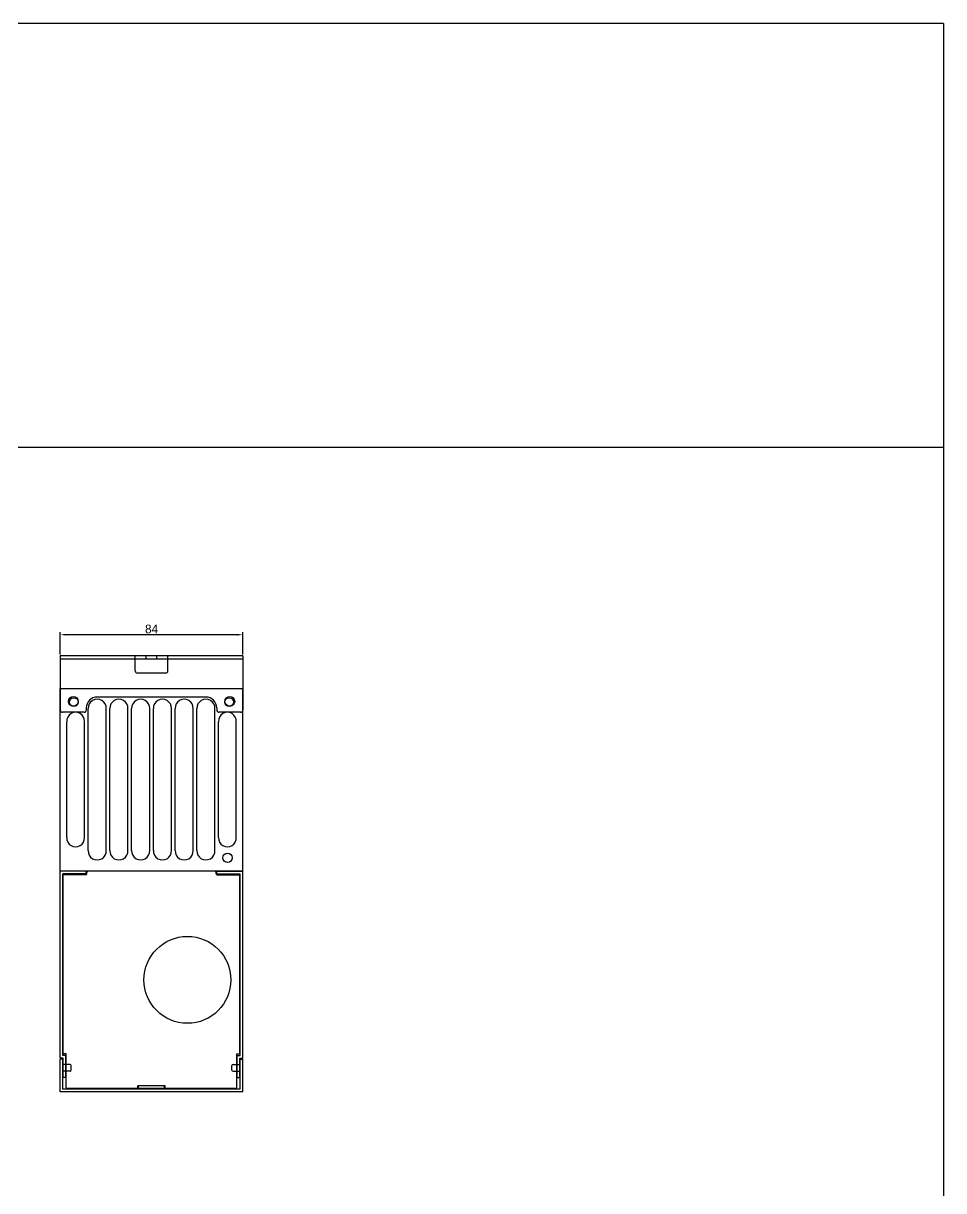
# Model space of a CAD drawing. Header units: millimetres. Extents: x 9994 to 11729, y -2993 to -1712.
# Drawn here: x 11305 to 11729, y -2249 to -1712 of the extents above; entities that cross this region are included whole.
import ezdxf

# ---------------------------------------------------------------- set-up
doc = ezdxf.new("R2010")
doc.units = ezdxf.units.MM
for name, color, linetype in [('CASE', 7, 'Continuous'), ('CASE BRACKET', 7, 'Continuous'), ('CASE COVER', 7, 'Continuous'), ('방열판', 7, 'Continuous')]:
    doc.layers.add(name, color=color, linetype=linetype)
doc.dimstyles.get("Standard").update_dxf_attribs({"dimtxt": 4, "dimasz": 2, "dimexe": 0.4, "dimexo": 0.9, "dimgap": 0.9, "dimtad": 1, "dimdsep": 46, "dimtxsty": 'Standard', "dimcen": 0.09, "dimclrd": 6, "dimclre": 6, "dimclrt": 4, "dimadec": 0, "dimazin": 2, "dimtfac": 1, "dimtofl": 0, "dimtmove": 0, "dimatfit": 3, "dimfxl": 1, "dimtolj": 1, "dimtzin": 0, "dimarcsym": 0})

# ---------------------------------------------------------------- blocks, each defined once
blk = doc.blocks.new('*D619')
at = {"color": 6, "lineweight": -2, "transparency": 16777216}
for p, q in [((11322.32, -2002.39), (11322.32, -1992.08)), ((11403.82, -1993.33), (11324.82, -1993.33)), ((11406.32, -2002.39), (11406.32, -1992.08))]:
    blk.add_line(p, q, dxfattribs=at)
at = {"color": 6, "transparency": 16777216}
for points in [[(11324.82, -1992.91), (11324.82, -1993.74), (11322.32, -1993.33)], [(11403.82, -1992.91), (11403.82, -1993.74), (11406.32, -1993.33)]]:
    blk.add_solid(points, dxfattribs=at)
at = {"layer": 'Defpoints', "color": 0, "transparency": 16777216}
for p in [(11322.32, -1993.33), (11322.32, -2003.01), (11406.32, -2003.01)]:
    blk.add_point(p, dxfattribs=at)
at = {"color": 1, "transparency": 16777216, "insert": (11364.32, -1990.7), "char_height": 4, "attachment_point": 5}
blk.add_mtext('84', dxfattribs=at)

msp = doc.modelspace()

# ---------------------------------------------------------------- linework, layer by layer
for p, q in [((11728.716, -1711.875), (9994.37, -1711.875)), ((11728.716, -1711.875), (11728.716, -2993.143)), ((11728.716, -1907.151), (9994.37, -1907.151))]:
    msp.add_line(p, q)
at = {"layer": 'CASE'}
for p, q in [((11334.321, -2102.213), (11322.321, -2102.213)), ((11322.321, -2188.213), (11322.321, -2102.213)), ((11334.321, -2103.413), (11323.521, -2103.413)), ((11323.521, -2187.013), (11323.521, -2103.413)), ((11334.121, -2103.913), (11323.721, -2103.913)), ((11323.721, -2186.213), (11323.721, -2103.913)), ((11334.321, -2103.413), (11334.321, -2102.213)), ((11334.621, -2103.413), (11334.621, -2102.713)), ((11393.521, -2102.213), (11335.121, -2102.213)), ((11394.021, -2103.413), (11394.021, -2102.713)), ((11394.321, -2102.213), (11406.321, -2102.213)), ((11394.321, -2103.413), (11394.321, -2102.213)), ((11394.321, -2103.413), (11405.121, -2103.413)), ((11394.521, -2103.913), (11404.921, -2103.913)), ((11404.921, -2186.213), (11404.921, -2103.913)), ((11405.121, -2187.013), (11405.121, -2103.413)), ((11406.321, -2188.213), (11406.321, -2102.213)), ((11324.921, -2187.013), (11323.521, -2187.013)), ((11325.121, -2186.213), (11323.721, -2186.213)), ((11324.921, -2197.213), (11324.921, -2187.013)), ((11325.121, -2201.713), (11325.121, -2186.213)), ((11403.521, -2201.713), (11403.521, -2186.213)), ((11403.521, -2186.213), (11404.921, -2186.213)), ((11403.721, -2197.213), (11403.721, -2187.013)), ((11403.721, -2187.013), (11405.121, -2187.013)), ((11323.721, -2188.213), (11322.321, -2188.213)), ((11323.721, -2197.213), (11323.721, -2188.213)), ((11404.921, -2197.213), (11404.921, -2188.213)), ((11404.921, -2188.213), (11406.321, -2188.213)), ((11324.921, -2197.213), (11323.721, -2197.213)), ((11403.721, -2197.213), (11404.921, -2197.213)), ((11358.021, -2202.213), (11325.621, -2202.213)), ((11370.621, -2201.013), (11358.021, -2201.013)), ((11358.021, -2202.213), (11358.021, -2201.013)), ((11358.321, -2202.213), (11358.321, -2201.013)), ((11370.321, -2202.213), (11358.321, -2202.213)), ((11370.321, -2202.213), (11370.321, -2201.013)), ((11370.621, -2202.213), (11370.621, -2201.013)), ((11403.021, -2202.213), (11370.621, -2202.213))]:
    msp.add_line(p, q, dxfattribs=at)
msp.add_circle((11380.821, -2152.213), 20, dxfattribs=at)
for centre, start, end in [((11334.121, -2103.413), 270, 0), ((11335.121, -2102.713), 90, 180), ((11393.521, -2102.713), 0, 90), ((11394.521, -2103.413), 180, 270), ((11325.621, -2201.713), 180, 270), ((11403.021, -2201.713), 270, 0)]:
    msp.add_arc(centre, 0.5, start, end, dxfattribs=at)
at = {"layer": 'CASE BRACKET', "color": 2}
for p, q in [((11406.321, -2003.013), (11322.321, -2003.013)), ((11322.321, -2003.013), (11322.321, -2028.014)), ((11356.821, -2004.613), (11356.821, -2003.013)), ((11361.821, -2004.613), (11361.821, -2003.013)), ((11366.821, -2004.613), (11366.821, -2003.013)), ((11371.821, -2004.613), (11371.821, -2003.013)), ((11406.321, -2003.013), (11406.321, -2028.014)), ((11406.321, -2004.613), (11322.321, -2004.613)), ((11356.821, -2010.013), (11356.821, -2004.613)), ((11371.821, -2010.013), (11371.821, -2004.613)), ((11370.821, -2011.013), (11357.821, -2011.013)), ((11389.321, -2022.014), (11339.321, -2022.014)), ((11333.321, -2029.014), (11323.321, -2029.014)), ((11334.321, -2027.014), (11334.321, -2028.014)), ((11394.321, -2027.014), (11394.321, -2028.014)), ((11405.321, -2029.014), (11395.321, -2029.014))]:
    msp.add_line(p, q, dxfattribs=at)
for centre in [(11328.321, -2024.014), (11400.321, -2024.014)]:
    msp.add_circle(centre, 2.25, dxfattribs=at)
for centre, radius, start, end in [((11357.821, -2010.013), 1, 180, 270), ((11370.821, -2010.013), 1, 270, 0), ((11339.321, -2027.014), 5, 90, 180), ((11389.321, -2027.014), 5, 0, 90), ((11323.321, -2028.014), 1, 180, 270), ((11333.321, -2028.014), 1, 270, 0), ((11395.321, -2028.014), 1, 180, 270), ((11405.321, -2028.014), 1, 270, 0)]:
    msp.add_arc(centre, radius, start, end, dxfattribs=at)
at = {"layer": 'CASE COVER'}
for p, q in [((11322.321, -2203.713), (11322.321, -2188.713)), ((11323.521, -2188.713), (11322.321, -2188.713)), ((11323.521, -2202.513), (11323.521, -2188.713)), ((11326.821, -2191.213), (11323.521, -2191.213)), ((11327.321, -2193.713), (11327.321, -2191.713)), ((11401.321, -2193.713), (11401.321, -2191.713)), ((11401.821, -2191.213), (11405.121, -2191.213)), ((11405.121, -2202.513), (11405.121, -2188.713)), ((11405.121, -2188.713), (11406.321, -2188.713)), ((11406.321, -2203.713), (11406.321, -2188.713)), ((11326.821, -2194.213), (11323.521, -2194.213)), ((11401.821, -2194.213), (11405.121, -2194.213)), ((11405.121, -2202.513), (11323.521, -2202.513)), ((11406.321, -2203.713), (11322.321, -2203.713))]:
    msp.add_line(p, q, dxfattribs=at)
for centre, start, end in [((11326.821, -2191.713), 0, 90), ((11401.821, -2191.713), 90, 180), ((11326.821, -2193.713), 270, 0), ((11401.821, -2193.713), 180, 270)]:
    msp.add_arc(centre, 0.5, start, end, dxfattribs=at)
at = {"layer": '방열판'}
for p, q in [((11322.321, -2018.013), (11406.321, -2018.013)), ((11322.321, -2102.013), (11322.321, -2018.013)), ((11406.321, -2102.013), (11406.321, -2018.013)), ((11335.171, -2092.663), (11335.171, -2027.363)), ((11343.471, -2092.663), (11343.471, -2027.363)), ((11345.171, -2092.663), (11345.171, -2027.363)), ((11353.471, -2092.663), (11353.471, -2027.363)), ((11355.171, -2092.663), (11355.171, -2027.363)), ((11363.471, -2092.663), (11363.471, -2027.363)), ((11365.171, -2092.663), (11365.171, -2027.363)), ((11373.471, -2092.663), (11373.471, -2027.363)), ((11375.171, -2092.663), (11375.171, -2027.363)), ((11383.471, -2092.663), (11383.471, -2027.363)), ((11385.171, -2092.663), (11385.171, -2027.363)), ((11393.471, -2092.663), (11393.471, -2027.363)), ((11325.321, -2086.663), (11325.321, -2033.363)), ((11333.471, -2086.663), (11333.471, -2033.363)), ((11395.171, -2086.663), (11395.171, -2033.363)), ((11403.321, -2086.663), (11403.321, -2033.363)), ((11322.321, -2102.013), (11406.321, -2102.013))]:
    msp.add_line(p, q, dxfattribs=at)
for centre, radius in [((11328.621, -2024.314), 2), ((11400.021, -2024.314), 2), ((11399.321, -2096.013), 2.15)]:
    msp.add_circle(centre, radius, dxfattribs=at)
for centre, radius, start, end in [((11339.321, -2027.168), 4.155, 357.30423, 182.69577), ((11349.321, -2027.168), 4.155, 357.30423, 182.69577), ((11359.321, -2027.168), 4.155, 357.30423, 182.69577), ((11369.321, -2027.168), 4.155, 357.30423, 182.69577), ((11379.321, -2027.168), 4.155, 357.30423, 182.69577), ((11389.321, -2027.168), 4.155, 357.30423, 182.69577), ((11329.396, -2033.097), 4.084, 356.26095, 183.73905), ((11399.246, -2033.097), 4.084, 356.26095, 183.73905), ((11329.396, -2086.929), 4.084, 176.26095, 3.73905), ((11399.246, -2086.929), 4.084, 176.26095, 3.73905), ((11339.321, -2092.859), 4.155, 177.30423, 2.69577), ((11349.321, -2092.859), 4.155, 177.30423, 2.69577), ((11359.321, -2092.859), 4.155, 177.30423, 2.69577), ((11369.321, -2092.859), 4.155, 177.30423, 2.69577), ((11379.321, -2092.859), 4.155, 177.30423, 2.69577), ((11389.321, -2092.859), 4.155, 177.30423, 2.69577)]:
    msp.add_arc(centre, radius, start, end, dxfattribs=at)

# ---------------------------------------------------------------- dimensions: what is measured, and where the dimension line sits
dim = msp.add_linear_dim(base=(11322.321, -1993.326), p1=(11406.321, -2003.013), p2=(11322.321, -2003.013), dimstyle='Standard', override={"dimasz": 2.5, "dimexe": 1.25, "dimexo": 0.625, "dimgap": 0.625, "dimdsep": 44, "dimcen": 2.5, "dimclrt": 1, "dimazin": 0, "dimtofl": 1, "dimtolj": 0, "dimtzin": 8})
dim.commit()
dim.dimension.update_dxf_attribs({"geometry": '*D619', "text_midpoint": (11364.321, -1990.701)})

doc.saveas('drawing.dxf')
